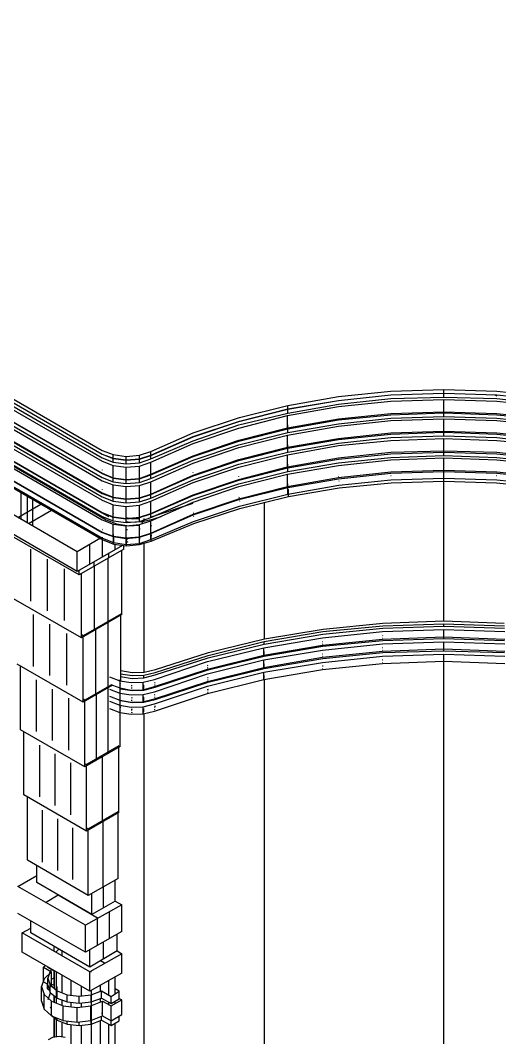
# Model space of a CAD drawing. Header units: inches. Extents: x 0.3 to 16.2, y 0.3 to 11.4.
# Drawn here: x 5.643 to 6.195, y 5.892 to 7.063 of the extents above; entities that cross this region are included whole.
import ezdxf

# ---------------------------------------------------------------- set-up
doc = ezdxf.new("R2010")
doc.units = ezdxf.units.IN
doc.header["$LTSCALE"] = 0.009843
doc.header["$MEASUREMENT"] = 0
doc.layers.add('GEOMETRY', color=7, linetype='Continuous')

msp = doc.modelspace()

# ---------------------------------------------------------------- linework, layer by layer
at = {"layer": 'GEOMETRY'}
for p, q in [((0.9638, 9.324), (5.7374, 6.5677)), ((0.9638, 9.324), (5.7374, 6.5677)), ((0.9567, 9.3154), (5.7374, 6.5551)), ((0.9567, 9.3154), (5.7374, 6.5551)), ((0.9634, 9.3197), (5.7374, 6.5634)), ((0.9634, 9.3197), (5.7374, 6.5634)), ((0.9634, 9.3154), (5.7374, 6.5591)), ((0.9638, 9.3197), (5.7374, 6.5634)), ((0.9567, 9.3012), (5.7374, 6.5413)), ((0.9567, 9.2929), (5.7374, 6.5327)), ((0.9567, 9.2929), (5.7374, 6.5327)), ((0.9634, 9.2972), (5.7374, 6.5409)), ((0.9634, 9.2972), (5.7374, 6.5409)), ((0.9634, 9.2972), (5.7374, 6.5409)), ((0.9634, 9.2929), (5.7374, 6.5366)), ((0.9567, 9.2787), (5.7374, 6.5189)), ((0.9567, 9.2701), (5.7374, 6.5102)), ((0.9567, 9.2701), (5.7374, 6.5102)), ((0.9634, 9.2748), (5.7374, 6.5181)), ((0.9634, 9.2748), (5.7374, 6.5181)), ((0.9634, 9.2748), (5.7374, 6.5181)), ((0.9634, 9.2705), (5.7374, 6.5142)), ((0.9567, 9.2563), (5.7374, 6.4961)), ((0.9567, 9.2476), (5.7374, 6.4878)), ((0.9567, 9.2476), (5.7374, 6.4878)), ((0.9634, 9.252), (5.7374, 6.4957)), ((0.9634, 9.252), (5.7374, 6.4957)), ((0.9634, 9.252), (5.7374, 6.4957)), ((0.9634, 9.248), (5.7374, 6.4917)), ((0.9567, 9.2339), (5.7374, 6.4736)), ((0.9634, 9.2295), (5.7374, 6.4732)), ((0.9685, 9.2201), (5.7378, 6.4665)), ((0.9803, 9.2118), (5.7382, 6.4646)), ((1.0394, 9.2028), (5.7421, 6.4878)), ((1.0394, 9.2028), (5.7421, 6.4878)), ((1.0661, 9.1929), (5.7449, 6.4917)), ((1.0661, 9.1929), (5.7449, 6.4917)), ((5.9512, 6.6193), (6.0094, 6.6295)), ((5.9512, 6.6193), (6.0094, 6.6295)), ((6.0094, 6.6295), (6.0697, 6.6358)), ((6.0094, 6.6295), (6.0697, 6.6358)), ((6.0094, 6.6252), (6.0697, 6.6315)), ((6.0094, 6.6252), (6.0697, 6.6315)), ((6.0094, 6.6252), (6.0697, 6.6315)), ((6.0697, 6.6358), (6.1307, 6.6378)), ((6.0697, 6.6358), (6.1307, 6.6378)), ((6.0697, 6.6315), (6.1307, 6.6335)), ((6.0697, 6.6315), (6.1307, 6.6335)), ((6.0697, 6.6315), (6.1307, 6.6335)), ((6.0697, 6.6272), (6.1307, 6.6291)), ((6.1307, 6.6378), (6.1917, 6.6358)), ((6.1307, 6.6378), (6.1917, 6.6358)), ((6.1307, 6.6335), (6.1307, 6.6378)), ((6.1307, 6.6335), (6.1917, 6.6315)), ((6.1307, 6.6335), (6.1917, 6.6315)), ((6.1307, 6.6335), (6.1917, 6.6315)), ((6.1307, 6.6291), (6.1307, 6.6335)), ((6.1307, 6.6291), (6.1917, 6.6272)), ((6.1894, 6.6315), (6.1917, 6.6303)), ((6.1917, 6.6358), (6.252, 6.6295)), ((6.1917, 6.6358), (6.252, 6.6295)), ((6.1917, 6.6315), (6.252, 6.6252)), ((6.1917, 6.6315), (6.252, 6.6252)), ((6.1917, 6.6315), (6.252, 6.6252)), ((5.8953, 6.6055), (5.9512, 6.6193)), ((5.8953, 6.6055), (5.9512, 6.6193)), ((5.9508, 6.6079), (6.0094, 6.6181)), ((5.9508, 6.6079), (6.0094, 6.6181)), ((5.9512, 6.6154), (6.0094, 6.6252)), ((5.9512, 6.615), (6.0094, 6.6252)), ((5.9512, 6.615), (6.0094, 6.6252)), ((5.9512, 6.6106), (6.0094, 6.6209)), ((5.9512, 6.6154), (5.9512, 6.6193)), ((6.0094, 6.6209), (6.0697, 6.6272)), ((6.0094, 6.6181), (6.0697, 6.6244)), ((6.0094, 6.6181), (6.0697, 6.6244)), ((6.0697, 6.6244), (6.1307, 6.6264)), ((6.0697, 6.6244), (6.1307, 6.6264)), ((6.1307, 6.6264), (6.1917, 6.6244)), ((6.1307, 6.6264), (6.1917, 6.6244)), ((6.1307, 6.6122), (6.1307, 6.6264)), ((6.1917, 6.6272), (6.252, 6.6209)), ((6.1917, 6.6244), (6.252, 6.6181)), ((6.1917, 6.6244), (6.252, 6.6181)), ((5.8949, 6.6008), (5.9512, 6.615)), ((5.8949, 6.6008), (5.9512, 6.615)), ((5.8949, 6.5969), (5.9512, 6.6106)), ((5.8949, 6.5933), (5.9508, 6.6079)), ((5.8949, 6.5933), (5.9508, 6.6079)), ((5.8953, 6.6012), (5.9512, 6.6154)), ((5.9508, 6.5937), (5.9508, 6.6079)), ((5.9512, 6.6106), (5.9512, 6.615)), ((6.0094, 6.6039), (6.0697, 6.6102)), ((6.0094, 6.6028), (6.0697, 6.6087)), ((6.0094, 6.6028), (6.0697, 6.6087)), ((6.0094, 6.6028), (6.0697, 6.6087)), ((6.0094, 6.6067), (6.0094, 6.6067)), ((6.0094, 6.6067), (6.0094, 6.6067)), ((6.0697, 6.6102), (6.1307, 6.6122)), ((6.0697, 6.6087), (6.1307, 6.611)), ((6.0697, 6.6087), (6.1307, 6.611)), ((6.0697, 6.6087), (6.1307, 6.611)), ((6.0697, 6.6047), (6.1307, 6.6067)), ((6.1307, 6.611), (6.1307, 6.615)), ((6.1307, 6.6122), (6.1917, 6.6102)), ((6.1307, 6.611), (6.1917, 6.6087)), ((6.1307, 6.611), (6.1917, 6.6087)), ((6.1307, 6.611), (6.1917, 6.6087)), ((6.1307, 6.6067), (6.1307, 6.611)), ((6.1307, 6.6067), (6.1917, 6.6047)), ((6.1917, 6.6102), (6.252, 6.6039)), ((6.1917, 6.6087), (6.252, 6.6028)), ((6.1917, 6.6087), (6.252, 6.6028)), ((6.1917, 6.6087), (6.252, 6.6028)), ((5.8421, 6.5878), (5.8953, 6.6055)), ((5.8421, 6.5878), (5.8953, 6.6055)), ((5.8421, 6.5835), (5.8953, 6.6012)), ((5.8421, 6.5831), (5.8949, 6.6008)), ((5.8421, 6.5831), (5.8949, 6.6008)), ((5.8421, 6.5787), (5.8949, 6.5969)), ((5.9508, 6.5937), (6.0094, 6.6039)), ((5.9508, 6.5965), (5.9512, 6.5969)), ((5.9508, 6.5965), (5.9512, 6.5969)), ((5.9508, 6.585), (6.0094, 6.5957)), ((5.9508, 6.585), (6.0094, 6.5957)), ((5.9512, 6.5925), (6.0094, 6.6028)), ((5.9512, 6.5925), (6.0094, 6.6028)), ((5.9512, 6.5925), (6.0094, 6.6028)), ((5.9512, 6.5882), (6.0094, 6.5984)), ((5.9512, 6.5925), (5.9512, 6.5969)), ((6.0094, 6.5984), (6.0697, 6.6047)), ((6.0094, 6.5957), (6.0697, 6.602)), ((6.0094, 6.5957), (6.0697, 6.602)), ((6.0697, 6.602), (6.1307, 6.6039)), ((6.0697, 6.602), (6.1307, 6.6039)), ((6.1307, 6.6039), (6.1917, 6.602)), ((6.1307, 6.6039), (6.1917, 6.602)), ((6.1307, 6.5898), (6.1307, 6.6039)), ((6.1917, 6.6047), (6.252, 6.5984)), ((6.1917, 6.602), (6.252, 6.5957)), ((6.1917, 6.602), (6.252, 6.5957)), ((5.7933, 6.5665), (5.8421, 6.5878)), ((5.7933, 6.5665), (5.8421, 6.5878)), ((5.7933, 6.5622), (5.8421, 6.5835)), ((5.7933, 6.5618), (5.8421, 6.5831)), ((5.7933, 6.5618), (5.8421, 6.5831)), ((5.8421, 6.5756), (5.8949, 6.5933)), ((5.8421, 6.5756), (5.8949, 6.5933)), ((5.8949, 6.5795), (5.9508, 6.5937)), ((5.8949, 6.5783), (5.9512, 6.5925)), ((5.8949, 6.5783), (5.9512, 6.5925)), ((5.8949, 6.5783), (5.9512, 6.5925)), ((5.8949, 6.574), (5.9512, 6.5882)), ((5.8949, 6.5709), (5.9508, 6.585)), ((5.8949, 6.5709), (5.9508, 6.585)), ((5.8949, 6.5827), (5.8949, 6.5827)), ((5.8949, 6.5827), (5.8949, 6.5827)), ((5.9508, 6.5713), (5.9508, 6.585)), ((5.9512, 6.5882), (5.9512, 6.5925)), ((6.0094, 6.5815), (6.0697, 6.5878)), ((6.0094, 6.5803), (6.0697, 6.5862)), ((6.0094, 6.5803), (6.0697, 6.5862)), ((6.0094, 6.5803), (6.0697, 6.5862)), ((6.0094, 6.5843), (6.0094, 6.5843)), ((6.0094, 6.5843), (6.0094, 6.5843)), ((6.0094, 6.576), (6.0697, 6.5823)), ((6.0697, 6.5878), (6.1307, 6.5898)), ((6.0697, 6.5862), (6.1307, 6.5886)), ((6.0697, 6.5862), (6.1307, 6.5886)), ((6.0697, 6.5862), (6.1307, 6.5886)), ((6.0697, 6.5823), (6.1307, 6.5843)), ((6.1307, 6.5886), (6.1307, 6.5925)), ((6.1307, 6.5898), (6.1917, 6.5878)), ((6.1307, 6.5886), (6.1917, 6.5862)), ((6.1307, 6.5886), (6.1917, 6.5862)), ((6.1307, 6.5886), (6.1917, 6.5862)), ((6.1307, 6.5843), (6.1307, 6.5886)), ((6.1307, 6.5843), (6.1917, 6.5823)), ((6.1917, 6.5878), (6.252, 6.5815)), ((6.1917, 6.5862), (6.252, 6.5803)), ((6.1917, 6.5862), (6.252, 6.5803)), ((6.1917, 6.5862), (6.252, 6.5803)), ((6.1917, 6.5823), (6.252, 6.576)), ((5.7933, 6.5579), (5.8421, 6.5787)), ((5.7933, 6.5539), (5.8421, 6.5756)), ((5.7933, 6.5539), (5.8421, 6.5756)), ((5.8421, 6.5614), (5.8949, 6.5795)), ((5.8421, 6.5606), (5.8949, 6.5783)), ((5.8421, 6.5606), (5.8949, 6.5783)), ((5.8421, 6.5606), (5.8949, 6.5783)), ((5.8421, 6.5563), (5.8949, 6.574)), ((5.8421, 6.5531), (5.8949, 6.5709)), ((5.8421, 6.5531), (5.8949, 6.5709)), ((5.8949, 6.5571), (5.9508, 6.5713)), ((5.9508, 6.5713), (6.0094, 6.5815)), ((5.9508, 6.574), (5.9512, 6.574)), ((5.9508, 6.574), (5.9512, 6.574)), ((5.9508, 6.5626), (6.0094, 6.5732)), ((5.9508, 6.5626), (6.0094, 6.5732)), ((5.9512, 6.5701), (6.0094, 6.5803)), ((5.9512, 6.5701), (6.0094, 6.5803)), ((5.9512, 6.5701), (6.0094, 6.5803)), ((5.9512, 6.5657), (6.0094, 6.576)), ((5.9512, 6.5701), (5.9512, 6.574)), ((6.0094, 6.5732), (6.0697, 6.5791)), ((6.0094, 6.5732), (6.0697, 6.5791)), ((6.0697, 6.5791), (6.1307, 6.5815)), ((6.0697, 6.5791), (6.1307, 6.5815)), ((6.1307, 6.5815), (6.1917, 6.5791)), ((6.1307, 6.5815), (6.1917, 6.5791)), ((6.1307, 6.5673), (6.1307, 6.5815)), ((6.1917, 6.5791), (6.252, 6.5732)), ((6.1917, 6.5791), (6.252, 6.5732)), ((5.7374, 6.5677), (5.75, 6.563)), ((5.7374, 6.5677), (5.75, 6.563)), ((5.7374, 6.5634), (5.75, 6.5587)), ((5.7374, 6.5634), (5.75, 6.5583)), ((5.7374, 6.5634), (5.75, 6.5583)), ((5.7374, 6.5591), (5.75, 6.5539)), ((5.75, 6.5587), (5.75, 6.563)), ((5.75, 6.563), (5.765, 6.5606)), ((5.75, 6.563), (5.765, 6.5606)), ((5.765, 6.5606), (5.7803, 6.5622)), ((5.765, 6.5606), (5.7803, 6.5622)), ((5.765, 6.5567), (5.765, 6.5606)), ((5.7803, 6.5622), (5.7933, 6.5665)), ((5.7803, 6.5622), (5.7933, 6.5665)), ((5.7803, 6.5579), (5.7803, 6.5622)), ((5.7803, 6.5579), (5.7933, 6.5622)), ((5.7803, 6.5575), (5.7933, 6.5618)), ((5.7803, 6.5575), (5.7933, 6.5618)), ((5.7933, 6.5622), (5.7933, 6.5665)), ((5.7933, 6.5579), (5.7933, 6.5618)), ((5.7933, 6.5402), (5.8421, 6.5614)), ((5.7933, 6.5394), (5.8421, 6.5606)), ((5.7933, 6.5394), (5.8421, 6.5606)), ((5.7933, 6.5394), (5.8421, 6.5606)), ((5.8421, 6.565), (5.8421, 6.565)), ((5.8421, 6.565), (5.8421, 6.565)), ((5.8949, 6.5559), (5.9512, 6.5701)), ((5.8949, 6.5559), (5.9512, 6.5701)), ((5.8949, 6.5559), (5.9512, 6.5701)), ((5.8949, 6.5516), (5.9512, 6.5657)), ((5.8949, 6.5484), (5.9508, 6.5626)), ((5.8949, 6.5484), (5.9508, 6.5626)), ((5.8949, 6.5602), (5.8949, 6.5602)), ((5.8949, 6.5602), (5.8949, 6.5602)), ((5.9508, 6.5488), (5.9508, 6.5626)), ((5.9508, 6.5488), (6.0094, 6.5591)), ((5.9512, 6.5657), (5.9512, 6.5701)), ((6.0094, 6.5591), (6.0697, 6.5654)), ((6.0094, 6.5575), (6.0697, 6.5638)), ((6.0094, 6.5575), (6.0697, 6.5638)), ((6.0094, 6.5575), (6.0697, 6.5638)), ((6.0094, 6.5618), (6.0094, 6.5618)), ((6.0094, 6.5618), (6.0094, 6.5618)), ((6.0094, 6.5535), (6.0697, 6.5594)), ((6.0697, 6.5654), (6.1307, 6.5673)), ((6.0697, 6.5638), (6.1307, 6.5657)), ((6.0697, 6.5638), (6.1307, 6.5657)), ((6.0697, 6.5638), (6.1307, 6.5657)), ((6.0697, 6.5594), (6.1307, 6.5618)), ((6.0697, 6.5567), (6.1307, 6.5591)), ((6.0697, 6.5567), (6.1307, 6.5591)), ((6.1307, 6.5657), (6.1307, 6.5701)), ((6.1307, 6.5673), (6.1917, 6.5654)), ((6.1307, 6.5657), (6.1917, 6.5638)), ((6.1307, 6.5657), (6.1917, 6.5638)), ((6.1307, 6.5657), (6.1917, 6.5638)), ((6.1307, 6.5618), (6.1307, 6.5657)), ((6.1307, 6.5618), (6.1917, 6.5594)), ((6.1307, 6.5591), (6.1917, 6.5567)), ((6.1307, 6.5591), (6.1917, 6.5567)), ((6.1307, 6.5449), (6.1307, 6.5591)), ((6.1917, 6.5654), (6.252, 6.5591)), ((6.1917, 6.5638), (6.252, 6.5575)), ((6.1917, 6.5638), (6.252, 6.5575)), ((6.1917, 6.5638), (6.252, 6.5575)), ((6.1917, 6.5594), (6.252, 6.5535)), ((5.7374, 6.5551), (5.75, 6.5504)), ((5.7374, 6.5551), (5.75, 6.5504)), ((5.75, 6.5587), (5.765, 6.5567)), ((5.75, 6.5539), (5.75, 6.5583)), ((5.75, 6.5583), (5.765, 6.5563)), ((5.75, 6.5583), (5.765, 6.5563)), ((5.75, 6.5539), (5.765, 6.552)), ((5.75, 6.5362), (5.75, 6.5504)), ((5.75, 6.5504), (5.765, 6.5484)), ((5.75, 6.5504), (5.765, 6.5484)), ((5.765, 6.5567), (5.7803, 6.5579)), ((5.765, 6.5563), (5.7803, 6.5575)), ((5.765, 6.5563), (5.7803, 6.5575)), ((5.765, 6.552), (5.765, 6.5563)), ((5.765, 6.552), (5.7803, 6.5535)), ((5.765, 6.5484), (5.7803, 6.5496)), ((5.765, 6.5484), (5.7803, 6.5496)), ((5.765, 6.5343), (5.765, 6.5484)), ((5.7803, 6.5535), (5.7933, 6.5579)), ((5.7803, 6.5535), (5.7803, 6.5575)), ((5.7803, 6.5496), (5.7933, 6.5539)), ((5.7803, 6.5496), (5.7933, 6.5539)), ((5.7803, 6.5354), (5.7803, 6.5496)), ((5.7933, 6.5354), (5.8421, 6.5563)), ((5.7933, 6.5402), (5.7933, 6.5539)), ((5.7933, 6.5315), (5.8421, 6.5531)), ((5.7933, 6.5315), (5.8421, 6.5531)), ((5.8421, 6.539), (5.8949, 6.5571)), ((5.8421, 6.5382), (5.8949, 6.5559)), ((5.8421, 6.5382), (5.8949, 6.5559)), ((5.8421, 6.5382), (5.8949, 6.5559)), ((5.8421, 6.5339), (5.8949, 6.5516)), ((5.8421, 6.5307), (5.8949, 6.5484)), ((5.8421, 6.5307), (5.8949, 6.5484)), ((5.8949, 6.5343), (5.9508, 6.5488)), ((5.8949, 6.5335), (5.9512, 6.5476)), ((5.8949, 6.5335), (5.9512, 6.5476)), ((5.8949, 6.5335), (5.9512, 6.5476)), ((5.9508, 6.5516), (5.9512, 6.5516)), ((5.9508, 6.5516), (5.9512, 6.5516)), ((5.9508, 6.5402), (6.0094, 6.5504)), ((5.9508, 6.5402), (6.0094, 6.5504)), ((5.9512, 6.5476), (6.0094, 6.5575)), ((5.9512, 6.5476), (6.0094, 6.5575)), ((5.9512, 6.5476), (6.0094, 6.5575)), ((5.9512, 6.5433), (6.0094, 6.5535)), ((5.9512, 6.5476), (5.9512, 6.5516)), ((5.9512, 6.5433), (5.9512, 6.5476)), ((6.0094, 6.5504), (6.0697, 6.5567)), ((6.0094, 6.5504), (6.0697, 6.5567)), ((6.1307, 6.5465), (6.1307, 6.5484)), ((6.1307, 6.5433), (6.1307, 6.5476)), ((6.1307, 6.5465), (6.1307, 6.5476)), ((6.1917, 6.5567), (6.252, 6.5504)), ((6.1917, 6.5567), (6.252, 6.5504)), ((5.7374, 6.5453), (5.7374, 6.5449)), ((5.7374, 6.5453), (5.7374, 6.5449)), ((5.7374, 6.5413), (5.75, 6.5362)), ((5.7374, 6.5409), (5.75, 6.5358)), ((5.7374, 6.5409), (5.75, 6.5358)), ((5.7374, 6.5409), (5.75, 6.5358)), ((5.7374, 6.5366), (5.75, 6.5315)), ((5.75, 6.5402), (5.75, 6.5402)), ((5.75, 6.5358), (5.75, 6.5402)), ((5.75, 6.5402), (5.75, 6.5402)), ((5.75, 6.5362), (5.765, 6.5343)), ((5.75, 6.5358), (5.765, 6.5339)), ((5.75, 6.5315), (5.75, 6.5358)), ((5.75, 6.5358), (5.765, 6.5339)), ((5.75, 6.5358), (5.765, 6.5339)), ((5.765, 6.5339), (5.765, 6.5382)), ((5.765, 6.5343), (5.7803, 6.5354)), ((5.7803, 6.5354), (5.7933, 6.5402)), ((5.7803, 6.535), (5.7803, 6.5394)), ((5.7803, 6.535), (5.7933, 6.5394)), ((5.7803, 6.535), (5.7933, 6.5394)), ((5.7803, 6.535), (5.7933, 6.5394)), ((5.7803, 6.5307), (5.7933, 6.5354)), ((5.7933, 6.5394), (5.7933, 6.5437)), ((5.7933, 6.5354), (5.7933, 6.5394)), ((5.7933, 6.5173), (5.8421, 6.539)), ((5.7933, 6.5169), (5.8421, 6.5382)), ((5.7933, 6.5169), (5.8421, 6.5382)), ((5.7933, 6.5169), (5.8421, 6.5382)), ((5.8421, 6.5421), (5.8421, 6.5425)), ((5.8421, 6.5421), (5.8421, 6.5425)), ((5.8949, 6.5291), (5.9512, 6.5433)), ((5.8949, 6.526), (5.9508, 6.5402)), ((5.8949, 6.526), (5.9508, 6.5402)), ((5.8949, 6.5374), (5.8949, 6.5378)), ((5.8949, 6.5374), (5.8949, 6.5378)), ((5.9508, 6.526), (5.9508, 6.5402)), ((5.9508, 6.526), (6.0094, 6.5366)), ((6.0094, 6.5366), (6.0697, 6.5429)), ((6.0094, 6.535), (6.0697, 6.5413)), ((6.0094, 6.5394), (6.0094, 6.5394)), ((6.0094, 6.5394), (6.0094, 6.5394)), ((6.0094, 6.5374), (6.0098, 6.5374)), ((6.0094, 6.5374), (6.0098, 6.5374)), ((6.0697, 6.5429), (6.1307, 6.5449)), ((6.0697, 6.5413), (6.1307, 6.5433)), ((6.0697, 6.5386), (6.0701, 6.5386)), ((6.0697, 6.5386), (6.0701, 6.5386)), ((6.0697, 6.5339), (6.1307, 6.5358)), ((6.1307, 6.5358), (6.1307, 6.5457)), ((6.1307, 6.5449), (6.1917, 6.5429)), ((6.1307, 6.5433), (6.1917, 6.5413)), ((6.1307, 6.5323), (6.1307, 6.5406)), ((6.1307, 6.5358), (6.1917, 6.5339)), ((6.1913, 6.5386), (6.1917, 6.5386)), ((6.1913, 6.5386), (6.1917, 6.5386)), ((6.1917, 6.5429), (6.252, 6.5366)), ((6.1917, 6.5413), (6.252, 6.535)), ((5.7374, 6.5327), (5.75, 6.528)), ((5.7374, 6.5327), (5.75, 6.528)), ((5.75, 6.5315), (5.765, 6.5295)), ((5.75, 6.5138), (5.75, 6.528)), ((5.75, 6.528), (5.765, 6.526)), ((5.75, 6.528), (5.765, 6.526)), ((5.765, 6.5339), (5.7803, 6.535)), ((5.765, 6.5339), (5.7803, 6.535)), ((5.765, 6.5339), (5.7803, 6.535)), ((5.765, 6.5295), (5.765, 6.5339)), ((5.765, 6.5295), (5.7803, 6.5307)), ((5.765, 6.526), (5.7803, 6.5272)), ((5.765, 6.526), (5.7803, 6.5272)), ((5.765, 6.5118), (5.765, 6.526)), ((5.7803, 6.5307), (5.7803, 6.535)), ((5.7803, 6.5272), (5.7933, 6.5315)), ((5.7803, 6.5272), (5.7933, 6.5315)), ((5.7803, 6.513), (5.7803, 6.5272)), ((5.7933, 6.5126), (5.8421, 6.5339)), ((5.7933, 6.5173), (5.7933, 6.5315)), ((5.7933, 6.5091), (5.8421, 6.5307)), ((5.7933, 6.5091), (5.8421, 6.5307)), ((5.8421, 6.5165), (5.8949, 6.5343)), ((5.8421, 6.5157), (5.8949, 6.5335)), ((5.8421, 6.5157), (5.8949, 6.5335)), ((5.8421, 6.5157), (5.8949, 6.5335)), ((5.8421, 6.5114), (5.8949, 6.5291)), ((5.8421, 6.5079), (5.8949, 6.526)), ((5.8421, 6.5079), (5.8949, 6.526)), ((5.8949, 6.5118), (5.9508, 6.526)), ((5.8949, 6.511), (5.9512, 6.5248)), ((5.9508, 6.5291), (5.9512, 6.5291)), ((5.9508, 6.5291), (5.9512, 6.5291)), ((5.9512, 6.5248), (6.0094, 6.535)), ((5.9512, 6.5248), (5.9512, 6.5291)), ((5.9512, 6.5173), (6.0098, 6.5276)), ((5.9512, 6.5272), (5.9512, 6.5272)), ((5.9512, 6.5272), (5.9512, 6.5272)), ((5.9512, 6.5173), (5.9512, 6.5272)), ((5.952, 6.5146), (6.0102, 6.5244)), ((6.0098, 6.5276), (6.0697, 6.5339)), ((6.0098, 6.5327), (6.0102, 6.5327)), ((6.0098, 6.5327), (6.0102, 6.5327)), ((6.0102, 6.5244), (6.0701, 6.5303)), ((6.0701, 6.5303), (6.1307, 6.5323)), ((6.1307, 6.3713), (6.1307, 6.5343)), ((6.1307, 6.5323), (6.1913, 6.5303)), ((6.1913, 6.5303), (6.2512, 6.5244)), ((6.1917, 6.5339), (6.2516, 6.5276)), ((5.6441, 6.4882), (5.6441, 6.5205)), ((5.6512, 6.4839), (5.6512, 6.515)), ((5.7374, 6.5228), (5.7374, 6.5224)), ((5.7374, 6.5228), (5.7374, 6.5224)), ((5.7374, 6.5189), (5.75, 6.5138)), ((5.7374, 6.5181), (5.75, 6.5134)), ((5.7374, 6.5181), (5.75, 6.5134)), ((5.7374, 6.5181), (5.75, 6.5134)), ((5.7374, 6.5142), (5.75, 6.5091)), ((5.75, 6.5177), (5.75, 6.5177)), ((5.75, 6.5134), (5.75, 6.5177)), ((5.75, 6.5177), (5.75, 6.5177)), ((5.75, 6.5138), (5.765, 6.5118)), ((5.75, 6.5134), (5.765, 6.5114)), ((5.75, 6.5091), (5.75, 6.5134)), ((5.75, 6.5134), (5.765, 6.5114)), ((5.75, 6.5134), (5.765, 6.5114)), ((5.765, 6.5114), (5.765, 6.5154)), ((5.765, 6.5118), (5.7803, 6.513)), ((5.765, 6.5114), (5.7803, 6.5126)), ((5.765, 6.5114), (5.7803, 6.5126)), ((5.765, 6.5114), (5.7803, 6.5126)), ((5.7803, 6.513), (5.7933, 6.5173)), ((5.7803, 6.5126), (5.7803, 6.5169)), ((5.7803, 6.5126), (5.7933, 6.5169)), ((5.7803, 6.5126), (5.7933, 6.5169)), ((5.7803, 6.5126), (5.7933, 6.5169)), ((5.7803, 6.5083), (5.7803, 6.5126)), ((5.7803, 6.5083), (5.7933, 6.5126)), ((5.7933, 6.5169), (5.7933, 6.5213)), ((5.7933, 6.5126), (5.7933, 6.5169)), ((5.7933, 6.4949), (5.8421, 6.5165)), ((5.7933, 6.4945), (5.8421, 6.5157)), ((5.7933, 6.4945), (5.8421, 6.5157)), ((5.7933, 6.4945), (5.8421, 6.5157)), ((5.8421, 6.5197), (5.8421, 6.5197)), ((5.8421, 6.5197), (5.8421, 6.5197)), ((5.8949, 6.515), (5.8949, 6.515)), ((5.8949, 6.515), (5.8949, 6.515)), ((5.8949, 6.5134), (5.8953, 6.5134)), ((5.8949, 6.5134), (5.8953, 6.5134)), ((5.8953, 6.5035), (5.9512, 6.5173)), ((5.8957, 6.5008), (5.952, 6.5146)), ((5.9512, 6.5228), (5.952, 6.5228)), ((5.9512, 6.5228), (5.952, 6.5228)), ((5.952, 6.5146), (5.952, 6.5228)), ((5.7087, 6.4508), (5.6161, 6.5043)), ((5.7087, 6.4508), (5.6161, 6.5043)), ((5.6402, 6.4902), (5.6669, 6.5059)), ((5.6575, 6.4803), (5.6575, 6.5114)), ((5.6575, 6.4803), (5.6575, 6.5114)), ((5.7374, 6.5102), (5.75, 6.5051)), ((5.7374, 6.5102), (5.75, 6.5051)), ((5.75, 6.5091), (5.765, 6.5071)), ((5.75, 6.4913), (5.75, 6.5051)), ((5.75, 6.5051), (5.765, 6.5031)), ((5.75, 6.5051), (5.765, 6.5031)), ((5.765, 6.5071), (5.765, 6.5114)), ((5.765, 6.5071), (5.7803, 6.5083)), ((5.765, 6.5031), (5.7803, 6.5047)), ((5.765, 6.5031), (5.7803, 6.5047)), ((5.765, 6.4894), (5.765, 6.5031)), ((5.7803, 6.5047), (5.7933, 6.5091)), ((5.7803, 6.5047), (5.7933, 6.5091)), ((5.7803, 6.4906), (5.7803, 6.5047)), ((5.7933, 6.4902), (5.8421, 6.5114)), ((5.7933, 6.4949), (5.7933, 6.5091)), ((5.7933, 6.4866), (5.8421, 6.5079)), ((5.7933, 6.4866), (5.8421, 6.5079)), ((5.7988, 6.4925), (5.8421, 6.5067)), ((5.7988, 6.4925), (5.8421, 6.5067)), ((5.8421, 6.4941), (5.8949, 6.5118)), ((5.8421, 6.4933), (5.8949, 6.511)), ((5.8425, 6.4858), (5.8953, 6.5035)), ((5.8429, 6.4835), (5.8957, 6.5008)), ((5.8953, 6.5091), (5.8957, 6.5094)), ((5.8953, 6.5091), (5.8957, 6.5094)), ((5.9244, 6.3508), (5.9244, 6.5079)), ((5.6524, 6.4835), (5.6791, 6.4988)), ((5.7374, 6.5), (5.7374, 6.5)), ((5.7374, 6.5), (5.7374, 6.5)), ((5.7374, 6.4961), (5.75, 6.4913)), ((5.7374, 6.4957), (5.75, 6.4909)), ((5.7374, 6.4957), (5.75, 6.4909)), ((5.7374, 6.4957), (5.75, 6.4909)), ((5.7374, 6.4917), (5.75, 6.4866)), ((5.75, 6.4953), (5.75, 6.4949)), ((5.75, 6.4953), (5.75, 6.4949)), ((5.75, 6.4909), (5.75, 6.4949)), ((5.75, 6.4913), (5.765, 6.4894)), ((5.75, 6.4909), (5.765, 6.489)), ((5.75, 6.4866), (5.75, 6.4909)), ((5.75, 6.4909), (5.765, 6.489)), ((5.75, 6.4909), (5.765, 6.489)), ((5.765, 6.489), (5.765, 6.4929)), ((5.765, 6.4894), (5.7803, 6.4906)), ((5.765, 6.489), (5.7803, 6.4902)), ((5.765, 6.489), (5.7803, 6.4902)), ((5.765, 6.489), (5.7803, 6.4902)), ((5.765, 6.4902), (5.772, 6.489)), ((5.765, 6.4902), (5.772, 6.489)), ((5.765, 6.4846), (5.765, 6.489)), ((5.772, 6.489), (5.7803, 6.4894)), ((5.772, 6.489), (5.7803, 6.4894)), ((5.7803, 6.4906), (5.7933, 6.4949)), ((5.7803, 6.4902), (5.7803, 6.4945)), ((5.7803, 6.4902), (5.7933, 6.4945)), ((5.7803, 6.4902), (5.7933, 6.4945)), ((5.7803, 6.4902), (5.7933, 6.4945)), ((5.7803, 6.4858), (5.7803, 6.4902)), ((5.7803, 6.4858), (5.7933, 6.4902)), ((5.7839, 6.4858), (5.7969, 6.489)), ((5.7839, 6.4858), (5.7969, 6.489)), ((5.7858, 6.4862), (5.7858, 6.4894)), ((5.7933, 6.4945), (5.7933, 6.4988)), ((5.7933, 6.4902), (5.7933, 6.4945)), ((5.7933, 6.4724), (5.8421, 6.4941)), ((5.7933, 6.472), (5.8421, 6.4933)), ((5.7933, 6.4913), (5.7988, 6.4925)), ((5.7933, 6.4913), (5.7988, 6.4925)), ((5.7969, 6.489), (5.8051, 6.4917)), ((5.7969, 6.489), (5.8051, 6.4917)), ((5.8421, 6.4972), (5.8421, 6.4972)), ((5.8421, 6.4972), (5.8421, 6.4972)), ((5.8421, 6.4957), (5.8425, 6.4957)), ((5.8421, 6.4957), (5.8425, 6.4957)), ((5.8425, 6.4917), (5.8429, 6.4921)), ((5.8425, 6.4917), (5.8429, 6.4921)), ((5.7087, 6.4283), (5.6161, 6.4819)), ((5.7374, 6.4878), (5.75, 6.4827)), ((5.7374, 6.4878), (5.75, 6.4827)), ((5.7374, 6.4776), (5.7374, 6.4776)), ((5.7374, 6.4776), (5.7374, 6.4776)), ((5.7421, 6.4878), (5.7539, 6.4831)), ((5.7421, 6.4878), (5.7539, 6.4831)), ((5.75, 6.4866), (5.765, 6.4846)), ((5.75, 6.4689), (5.75, 6.4827)), ((5.75, 6.4827), (5.765, 6.4807)), ((5.75, 6.4827), (5.765, 6.4807)), ((5.7539, 6.4823), (5.7539, 6.4831)), ((5.7539, 6.4831), (5.7681, 6.4807)), ((5.7539, 6.4831), (5.7681, 6.4807)), ((5.765, 6.4846), (5.7803, 6.4858)), ((5.765, 6.4858), (5.7701, 6.485)), ((5.765, 6.4858), (5.7701, 6.485)), ((5.765, 6.4858), (5.7669, 6.4846)), ((5.765, 6.4807), (5.7803, 6.4823)), ((5.765, 6.4807), (5.7803, 6.4823)), ((5.765, 6.4669), (5.765, 6.4807)), ((5.7681, 6.4807), (5.7803, 6.4815)), ((5.7681, 6.4807), (5.7803, 6.4815)), ((5.7701, 6.485), (5.7839, 6.4858)), ((5.7701, 6.485), (5.7839, 6.4858)), ((5.7803, 6.4823), (5.7933, 6.4866)), ((5.7803, 6.4823), (5.7933, 6.4866)), ((5.7803, 6.4681), (5.7803, 6.4823)), ((5.7803, 6.4772), (5.7811, 6.4772)), ((5.7803, 6.4772), (5.7811, 6.4772)), ((5.7839, 6.4835), (5.7839, 6.4858)), ((5.7933, 6.4724), (5.7933, 6.4866)), ((5.7933, 6.465), (5.8425, 6.4858)), ((5.7933, 6.4807), (5.7945, 6.4811)), ((5.7933, 6.4807), (5.7945, 6.4811)), ((5.7937, 6.463), (5.8429, 6.4835)), ((5.711, 6.4244), (5.628, 6.472)), ((5.7354, 6.4665), (5.7087, 6.4508)), ((5.7354, 6.4665), (5.7087, 6.4508)), ((5.7374, 6.4764), (5.7378, 6.4764)), ((5.7374, 6.4764), (5.7378, 6.4764)), ((5.7374, 6.4736), (5.75, 6.4689)), ((5.7374, 6.4732), (5.75, 6.4685)), ((5.7378, 6.4736), (5.7382, 6.4732)), ((5.7378, 6.4736), (5.7382, 6.4732)), ((5.7378, 6.4453), (5.7378, 6.4677)), ((5.7378, 6.4665), (5.7504, 6.4614)), ((5.75, 6.4724), (5.75, 6.4724)), ((5.75, 6.4685), (5.75, 6.4724)), ((5.75, 6.4724), (5.75, 6.4724)), ((5.75, 6.4713), (5.7504, 6.4713)), ((5.75, 6.4713), (5.7504, 6.4713)), ((5.75, 6.4689), (5.765, 6.4669)), ((5.75, 6.4685), (5.765, 6.4661)), ((5.7504, 6.4614), (5.7504, 6.4713)), ((5.7504, 6.4685), (5.7508, 6.4681)), ((5.7504, 6.4685), (5.7508, 6.4681)), ((5.7508, 6.4598), (5.7508, 6.4681)), ((5.765, 6.4764), (5.7665, 6.4764)), ((5.765, 6.4764), (5.7665, 6.4764)), ((5.765, 6.4661), (5.765, 6.4705)), ((5.765, 6.4594), (5.765, 6.4693)), ((5.765, 6.4669), (5.7803, 6.4681)), ((5.765, 6.4661), (5.7803, 6.4677)), ((5.765, 6.4661), (5.7654, 6.4661)), ((5.765, 6.4661), (5.7654, 6.4661)), ((5.765, 6.4654), (5.7665, 6.465)), ((5.7654, 6.4579), (5.7654, 6.4661)), ((5.7803, 6.4681), (5.7933, 6.4724)), ((5.7803, 6.4677), (5.7933, 6.472)), ((5.7803, 6.4677), (5.7803, 6.4717)), ((5.7803, 6.4606), (5.7803, 6.4705)), ((5.7803, 6.4673), (5.7803, 6.4673)), ((5.7803, 6.4591), (5.7803, 6.4673)), ((5.7803, 6.4673), (5.7803, 6.4673)), ((5.7803, 6.4661), (5.7811, 6.4661)), ((5.7933, 6.472), (5.7933, 6.4764)), ((5.7933, 6.465), (5.7933, 6.4748)), ((5.7937, 6.463), (5.7937, 6.4717)), ((5.7937, 6.4697), (5.7945, 6.4697)), ((5.6551, 6.3941), (5.6551, 6.4539)), ((5.7606, 6.4583), (5.7087, 6.4283)), ((5.7622, 6.4539), (5.711, 6.4244)), ((5.7232, 6.437), (5.7232, 6.4594)), ((5.7382, 6.4646), (5.7508, 6.4598)), ((5.7504, 6.4614), (5.765, 6.4594)), ((5.7508, 6.4598), (5.7654, 6.4579)), ((5.7524, 6.4539), (5.7524, 6.4594)), ((5.7622, 6.4539), (5.7622, 6.4583)), ((5.765, 6.4594), (5.7803, 6.4606)), ((5.7669, 6.4622), (5.7654, 6.4614)), ((5.7654, 6.4579), (5.7803, 6.4591)), ((5.7803, 6.4606), (5.7933, 6.465)), ((5.7803, 6.4591), (5.7937, 6.463)), ((5.7858, 6.3122), (5.7858, 6.4606)), ((5.6744, 6.3831), (5.6744, 6.4425)), ((5.7087, 6.4283), (5.7087, 6.4508)), ((5.7441, 6.3697), (5.7441, 6.4433)), ((5.7449, 6.4441), (5.7449, 6.4496)), ((5.7598, 6.3787), (5.7598, 6.4524)), ((5.6941, 6.3717), (5.6941, 6.4311)), ((5.711, 6.4244), (5.711, 6.4299)), ((5.728, 6.4343), (5.728, 6.4398)), ((5.7287, 6.361), (5.7287, 6.4346)), ((5.7134, 6.352), (5.7134, 6.4256)), ((5.7134, 6.352), (5.6354, 6.3969)), ((5.6583, 6.3189), (5.6583, 6.3787)), ((5.7598, 6.3787), (5.7134, 6.352)), ((5.7587, 6.3791), (5.7154, 6.3543)), ((5.7587, 6.3791), (5.7154, 6.3543)), ((5.7587, 6.3028), (5.7587, 6.3791)), ((5.6772, 6.3083), (5.6772, 6.3677)), ((5.7299, 6.2862), (5.7299, 6.3626)), ((5.7441, 6.2945), (5.7441, 6.3709)), ((5.9244, 6.3508), (5.9917, 6.3618)), ((5.9913, 6.3591), (6.0606, 6.3657)), ((5.9913, 6.3591), (6.0606, 6.3657)), ((5.9913, 6.3559), (6.0606, 6.363)), ((5.9917, 6.3618), (6.0606, 6.3689)), ((6.0602, 6.3591), (6.1307, 6.3614)), ((6.0602, 6.3591), (6.1307, 6.3614)), ((6.0606, 6.3689), (6.1307, 6.3713)), ((6.0606, 6.3657), (6.1307, 6.3681)), ((6.0606, 6.3657), (6.1307, 6.3681)), ((6.0606, 6.363), (6.1307, 6.3654)), ((6.1307, 6.3713), (6.2004, 6.3689)), ((6.1307, 6.3681), (6.2008, 6.3657)), ((6.1307, 6.3681), (6.2008, 6.3657)), ((6.1307, 6.3654), (6.1307, 6.3681)), ((6.1307, 6.3654), (6.2008, 6.363)), ((6.1307, 6.3614), (6.2012, 6.3591)), ((6.1307, 6.3614), (6.2012, 6.3591)), ((6.1307, 6.3528), (6.1307, 6.3614)), ((5.6965, 6.2972), (5.6965, 6.3567)), ((5.7154, 6.3543), (5.7134, 6.3555)), ((5.7154, 6.3543), (5.7134, 6.3555)), ((5.7154, 6.2776), (5.7154, 6.3543)), ((5.8598, 6.335), (5.9244, 6.3508)), ((5.9236, 6.3402), (5.9909, 6.352)), ((5.9236, 6.3402), (5.9909, 6.352)), ((5.924, 6.3476), (5.9913, 6.3591)), ((5.924, 6.3476), (5.9913, 6.3591)), ((5.924, 6.3445), (5.9913, 6.3559)), ((5.9909, 6.352), (6.0602, 6.3591)), ((5.9909, 6.352), (6.0602, 6.3591)), ((5.9909, 6.3433), (6.0602, 6.3504)), ((5.9913, 6.3421), (6.0606, 6.3488)), ((6.0602, 6.3543), (6.0606, 6.3547)), ((6.0602, 6.3543), (6.0606, 6.3547)), ((6.0602, 6.3504), (6.1307, 6.3528)), ((6.0602, 6.3516), (6.0606, 6.3516)), ((6.0602, 6.3516), (6.0606, 6.3516)), ((6.0602, 6.3516), (6.0606, 6.3516)), ((6.0606, 6.3488), (6.1307, 6.3512)), ((6.1307, 6.3539), (6.1307, 6.3567)), ((6.1307, 6.3512), (6.1307, 6.3539)), ((6.1307, 6.3528), (6.2012, 6.3504)), ((6.1307, 6.3512), (6.2008, 6.3488)), ((5.8587, 6.3244), (5.9236, 6.3402)), ((5.8587, 6.3244), (5.9236, 6.3402)), ((5.8594, 6.3315), (5.924, 6.3476)), ((5.8594, 6.3315), (5.924, 6.3476)), ((5.8594, 6.3287), (5.924, 6.3445)), ((5.9236, 6.3319), (5.9909, 6.3433)), ((5.9236, 6.3319), (5.9236, 6.3402)), ((5.9236, 6.3264), (5.9909, 6.3378)), ((5.9236, 6.3264), (5.9909, 6.3378)), ((5.9236, 6.3362), (5.924, 6.3362)), ((5.9236, 6.3362), (5.924, 6.3362)), ((5.924, 6.3445), (5.924, 6.3476)), ((5.924, 6.3307), (5.9913, 6.3421)), ((5.924, 6.3335), (5.924, 6.3362)), ((5.9909, 6.3476), (5.9913, 6.3476)), ((5.9909, 6.3476), (5.9913, 6.3476)), ((5.9909, 6.3449), (5.9913, 6.3449)), ((5.9909, 6.3449), (5.9913, 6.3449)), ((5.9909, 6.3449), (5.9913, 6.3449)), ((5.9909, 6.3378), (6.0602, 6.3449)), ((5.9909, 6.3378), (6.0602, 6.3449)), ((5.9909, 6.3295), (6.0602, 6.3366)), ((6.0602, 6.3449), (6.1307, 6.3472)), ((6.0602, 6.3449), (6.1307, 6.3472)), ((6.0602, 6.3406), (6.0606, 6.3406)), ((6.0602, 6.3406), (6.0606, 6.3406)), ((6.0602, 6.3366), (6.1307, 6.339)), ((6.0602, 6.3378), (6.0606, 6.3378)), ((6.0602, 6.3378), (6.0606, 6.3378)), ((6.0602, 6.3378), (6.0606, 6.3378)), ((6.0606, 6.335), (6.1307, 6.337)), ((6.1307, 6.3472), (6.2012, 6.3449)), ((6.1307, 6.3472), (6.2012, 6.3449)), ((6.1307, 6.339), (6.1307, 6.3472)), ((6.1307, 6.3402), (6.1307, 6.3429)), ((6.1307, 6.337), (6.1307, 6.3402)), ((6.1307, 6.339), (6.2012, 6.3366)), ((6.1307, 6.337), (6.2008, 6.335)), ((5.7984, 6.3118), (5.8594, 6.3315)), ((5.7984, 6.3118), (5.8594, 6.3315)), ((5.7984, 6.3091), (5.8594, 6.3287)), ((5.7988, 6.3154), (5.8598, 6.335)), ((5.8587, 6.3157), (5.9236, 6.3319)), ((5.8587, 6.3102), (5.9236, 6.3264)), ((5.8587, 6.3102), (5.9236, 6.3264)), ((5.8594, 6.315), (5.924, 6.3307)), ((5.9236, 6.3331), (5.924, 6.3335)), ((5.9236, 6.3331), (5.924, 6.3335)), ((5.9236, 6.3331), (5.924, 6.3335)), ((5.9236, 6.3177), (5.9909, 6.3295)), ((5.9236, 6.3177), (5.9236, 6.3264)), ((5.924, 6.3307), (5.924, 6.3335)), ((5.924, 6.3165), (5.9913, 6.328)), ((5.9909, 6.3335), (5.9913, 6.3335)), ((5.9909, 6.3335), (5.9913, 6.3335)), ((5.9909, 6.3307), (5.9913, 6.3307)), ((5.9909, 6.3307), (5.9913, 6.3307)), ((5.9909, 6.3307), (5.9913, 6.3307)), ((5.9909, 6.3236), (6.0602, 6.3307)), ((5.9909, 6.3236), (6.0602, 6.3307)), ((5.9913, 6.328), (6.0606, 6.335)), ((6.0602, 6.3307), (6.1307, 6.3331)), ((6.0602, 6.3307), (6.1307, 6.3331)), ((6.0602, 6.3268), (6.0606, 6.3268)), ((6.0602, 6.3268), (6.0606, 6.3268)), ((6.0602, 6.3264), (6.0606, 6.3264)), ((6.0602, 6.3264), (6.0606, 6.3264)), ((6.0602, 6.3224), (6.1307, 6.3248)), ((6.1307, 6.3331), (6.2012, 6.3307)), ((6.1307, 6.3331), (6.2012, 6.3307)), ((6.1307, 6.3248), (6.1307, 6.3331)), ((6.1307, 6.326), (6.1307, 6.3287)), ((6.1307, 4.8102), (6.1307, 6.3287)), ((6.1307, 6.3248), (6.2012, 6.3224)), ((5.7154, 6.2776), (5.6394, 6.3217)), ((5.6433, 6.2461), (5.6433, 6.3193)), ((5.7587, 6.3142), (5.772, 6.3118)), ((5.7858, 6.3122), (5.7988, 6.3154)), ((5.7976, 6.3039), (5.8587, 6.3244)), ((5.7976, 6.3039), (5.8587, 6.3244)), ((5.7976, 6.2957), (5.8587, 6.3157)), ((5.7984, 6.2949), (5.8594, 6.315)), ((5.8587, 6.3201), (5.8594, 6.3205)), ((5.8587, 6.3201), (5.8594, 6.3205)), ((5.8587, 6.3173), (5.8594, 6.3177)), ((5.8587, 6.3173), (5.8594, 6.3177)), ((5.8587, 6.3173), (5.8594, 6.3177)), ((5.8587, 6.3016), (5.9236, 6.3177)), ((5.8594, 6.3008), (5.924, 6.3165)), ((5.9236, 6.3122), (5.9909, 6.3236)), ((5.9236, 6.3122), (5.9909, 6.3236)), ((5.9236, 6.322), (5.924, 6.322)), ((5.9236, 6.322), (5.924, 6.322)), ((5.9236, 6.3193), (5.924, 6.3193)), ((5.9236, 6.3193), (5.924, 6.3193)), ((5.9236, 6.3193), (5.924, 6.3193)), ((5.9236, 6.3039), (5.9909, 6.3154)), ((5.924, 6.3193), (5.924, 6.322)), ((5.924, 6.3165), (5.924, 6.3193)), ((5.9909, 6.3154), (6.0602, 6.3224)), ((5.9909, 6.3193), (5.9913, 6.3197)), ((5.9909, 6.3193), (5.9913, 6.3197)), ((5.9909, 6.3197), (5.9917, 6.3197)), ((5.9909, 6.3197), (5.9917, 6.3197)), ((5.9909, 6.3165), (5.9913, 6.3165)), ((6.0602, 6.3236), (6.0606, 6.3236)), ((5.6618, 6.2441), (5.6618, 6.3035)), ((5.7457, 6.3071), (5.7575, 6.3024)), ((5.7457, 6.3071), (5.7575, 6.3024)), ((5.7579, 6.3031), (5.7567, 6.3028)), ((5.7579, 6.3031), (5.7567, 6.3028)), ((5.7587, 6.3028), (5.7575, 6.302)), ((5.7575, 6.3024), (5.7709, 6.3004)), ((5.7575, 6.3024), (5.7709, 6.3004)), ((5.7579, 6.2268), (5.7579, 6.3031)), ((5.7583, 6.3102), (5.7717, 6.3083)), ((5.7583, 6.3102), (5.7717, 6.3083)), ((5.7583, 6.3075), (5.7717, 6.3051)), ((5.7717, 6.3083), (5.7854, 6.3087)), ((5.7717, 6.3083), (5.7854, 6.3087)), ((5.7717, 6.3051), (5.7854, 6.3059)), ((5.772, 6.3118), (5.7858, 6.3122)), ((5.7846, 6.3008), (5.7976, 6.3039)), ((5.7846, 6.3008), (5.7976, 6.3039)), ((5.7854, 6.3087), (5.7984, 6.3118)), ((5.7854, 6.3087), (5.7984, 6.3118)), ((5.7854, 6.3059), (5.7984, 6.3091)), ((5.7854, 6.3059), (5.7854, 6.3087)), ((5.7976, 6.2898), (5.8587, 6.3102)), ((5.7976, 6.2898), (5.8587, 6.3102)), ((5.7976, 6.2815), (5.8587, 6.3016)), ((5.8587, 6.2961), (5.9236, 6.3122)), ((5.8587, 6.2961), (5.9236, 6.3122)), ((5.8587, 6.3063), (5.8594, 6.3063)), ((5.8587, 6.3063), (5.8594, 6.3063)), ((5.8587, 6.2878), (5.9236, 6.3039)), ((5.8587, 6.3035), (5.8594, 6.3035)), ((5.8587, 6.3035), (5.8594, 6.3035)), ((5.8587, 6.3035), (5.8594, 6.3035)), ((5.9236, 6.3039), (5.9236, 6.3122)), ((5.9236, 6.3083), (5.9244, 6.3087)), ((5.9236, 6.3083), (5.9244, 6.3087)), ((5.9236, 6.3079), (5.924, 6.3083)), ((5.9236, 6.3079), (5.924, 6.3083)), ((5.9236, 6.3051), (5.924, 6.3051)), ((5.924, 6.3051), (5.924, 6.3083)), ((5.9244, 4.7902), (5.9244, 6.3039)), ((5.6803, 6.2335), (5.6803, 6.2929)), ((5.7492, 6.2972), (5.7154, 6.2776)), ((5.748, 6.2976), (5.7173, 6.2799)), ((5.748, 6.2976), (5.7173, 6.2799)), ((5.7441, 6.2189), (5.7441, 6.2957)), ((5.7457, 6.2929), (5.7575, 6.2882)), ((5.7457, 6.2929), (5.7575, 6.2882)), ((5.7469, 6.298), (5.748, 6.2976)), ((5.7492, 6.2972), (5.7575, 6.2941)), ((5.7575, 6.2996), (5.7583, 6.2992)), ((5.7575, 6.2996), (5.7583, 6.2992)), ((5.7575, 6.2941), (5.7709, 6.2917)), ((5.7579, 6.2965), (5.7583, 6.2961)), ((5.7579, 6.2965), (5.7583, 6.2961)), ((5.7579, 6.2965), (5.7583, 6.2961)), ((5.7579, 6.2937), (5.7583, 6.2933)), ((5.7583, 6.2933), (5.7717, 6.2913)), ((5.7709, 6.3004), (5.7846, 6.3008)), ((5.7709, 6.3004), (5.7846, 6.3008)), ((5.7709, 6.2969), (5.7717, 6.2969)), ((5.7709, 6.2969), (5.7717, 6.2969)), ((5.7709, 6.2941), (5.7717, 6.2941)), ((5.7709, 6.2941), (5.7717, 6.2941)), ((5.7709, 6.2941), (5.7717, 6.2941)), ((5.7709, 6.2917), (5.7846, 6.2921)), ((5.7717, 6.2913), (5.7854, 6.2917)), ((5.7846, 6.2921), (5.7846, 6.3008)), ((5.7846, 6.2972), (5.7854, 6.2972)), ((5.7846, 6.2972), (5.7854, 6.2972)), ((5.7846, 6.2921), (5.7976, 6.2957)), ((5.7846, 6.2945), (5.7854, 6.2945)), ((5.7846, 6.2945), (5.7854, 6.2945)), ((5.7846, 6.2945), (5.7854, 6.2945)), ((5.7846, 6.2866), (5.7976, 6.2898)), ((5.7846, 6.2866), (5.7976, 6.2898)), ((5.7854, 6.2945), (5.7854, 6.2972)), ((5.7854, 6.2917), (5.7984, 6.2949)), ((5.7854, 6.2917), (5.7854, 6.2945)), ((5.7976, 6.3004), (5.7984, 6.3004)), ((5.7976, 6.3004), (5.7984, 6.3004)), ((5.7976, 6.2976), (5.7984, 6.2976)), ((5.7976, 6.2976), (5.7984, 6.2976)), ((5.7976, 6.2976), (5.7984, 6.2976)), ((5.7976, 6.276), (5.8587, 6.2961)), ((5.7976, 6.276), (5.8587, 6.2961)), ((5.7984, 6.2807), (5.8594, 6.3008)), ((5.8587, 6.2925), (5.8598, 6.2929)), ((5.8587, 6.2925), (5.8598, 6.2929)), ((5.8587, 6.2921), (5.8594, 6.2921)), ((5.8587, 6.2921), (5.8594, 6.2921)), ((5.8587, 6.2894), (5.8594, 6.2894)), ((5.6988, 6.2224), (5.6988, 6.2823)), ((5.7173, 6.2799), (5.7154, 6.2811)), ((5.7173, 6.2799), (5.7154, 6.2811)), ((5.7173, 6.2035), (5.7173, 6.2799)), ((5.7307, 6.2114), (5.7307, 6.2878)), ((5.7457, 6.2846), (5.7575, 6.2799)), ((5.7457, 6.2791), (5.7575, 6.2744)), ((5.7457, 6.2791), (5.7575, 6.2744)), ((5.7575, 6.2882), (5.7709, 6.2862)), ((5.7575, 6.2882), (5.7709, 6.2862)), ((5.7575, 6.2799), (5.7709, 6.2776)), ((5.7579, 6.285), (5.7583, 6.285)), ((5.7579, 6.285), (5.7583, 6.285)), ((5.7579, 6.2823), (5.7583, 6.2823)), ((5.7579, 6.2823), (5.7583, 6.2823)), ((5.7579, 6.2823), (5.7583, 6.2823)), ((5.7579, 6.2795), (5.7583, 6.2795)), ((5.7583, 6.2795), (5.7717, 6.2772)), ((5.7709, 6.2862), (5.7846, 6.2866)), ((5.7709, 6.2862), (5.7846, 6.2866)), ((5.7709, 6.2831), (5.7717, 6.2827)), ((5.7709, 6.2831), (5.7717, 6.2827)), ((5.7709, 6.2799), (5.7717, 6.2799)), ((5.7709, 6.2799), (5.7717, 6.2799)), ((5.7709, 6.2799), (5.7717, 6.2799)), ((5.7709, 6.2776), (5.7846, 6.2783)), ((5.7846, 6.2783), (5.7846, 6.2866)), ((5.7846, 6.2835), (5.7854, 6.2835)), ((5.7846, 6.2835), (5.7854, 6.2835)), ((5.7846, 6.2783), (5.7976, 6.2815)), ((5.7846, 6.2803), (5.7854, 6.2803)), ((5.7846, 6.2803), (5.7854, 6.2803)), ((5.7846, 6.2803), (5.7854, 6.2803)), ((5.7854, 6.2803), (5.7854, 6.2835)), ((5.7854, 6.2776), (5.7984, 6.2807)), ((5.7854, 6.2776), (5.7854, 6.2803)), ((5.7976, 6.2673), (5.8587, 6.2878)), ((5.7976, 6.2862), (5.7984, 6.2866)), ((5.7976, 6.2862), (5.7984, 6.2866)), ((5.7976, 6.2835), (5.7984, 6.2835)), ((5.7976, 6.2835), (5.7984, 6.2835)), ((5.7976, 6.2835), (5.7984, 6.2835)), ((5.7457, 6.2705), (5.7575, 6.2657)), ((5.7575, 6.2744), (5.7709, 6.272)), ((5.7575, 6.2744), (5.7709, 6.272)), ((5.7579, 6.2724), (5.7587, 6.272)), ((5.7579, 6.2724), (5.7587, 6.272)), ((5.7579, 6.2713), (5.7583, 6.2709)), ((5.7579, 6.2713), (5.7583, 6.2709)), ((5.7579, 6.2685), (5.7583, 6.2681)), ((5.7709, 6.272), (5.7846, 6.2724)), ((5.7709, 6.272), (5.7846, 6.2724)), ((5.7709, 6.2701), (5.772, 6.2697)), ((5.7709, 6.2701), (5.772, 6.2697)), ((5.7709, 6.2689), (5.7717, 6.2689)), ((5.7709, 6.2689), (5.7717, 6.2689)), ((5.7709, 6.2661), (5.7717, 6.2657)), ((5.7717, 6.2772), (5.7854, 6.2776)), ((5.7846, 6.2724), (5.7976, 6.276)), ((5.7846, 6.2724), (5.7976, 6.276)), ((5.7846, 6.2642), (5.7846, 6.2724)), ((5.7846, 6.2701), (5.7858, 6.2701)), ((5.7846, 6.2701), (5.7858, 6.2701)), ((5.7846, 6.2693), (5.7854, 6.2693)), ((5.7846, 6.2693), (5.7854, 6.2693)), ((5.7846, 6.2642), (5.7976, 6.2673)), ((5.7846, 6.2665), (5.7854, 6.2665)), ((5.7854, 6.2665), (5.7854, 6.2693)), ((5.7976, 6.2732), (5.7988, 6.2732)), ((5.7976, 6.2732), (5.7988, 6.2732)), ((5.7976, 6.272), (5.7984, 6.2724)), ((5.7976, 6.272), (5.7984, 6.2724)), ((5.7976, 6.2693), (5.7984, 6.2697)), ((5.7575, 6.2657), (5.7709, 6.2638)), ((5.7709, 6.2638), (5.7846, 6.2642)), ((5.7858, 4.7516), (5.7858, 6.2646)), ((5.7173, 6.2035), (5.6433, 6.2461)), ((5.6472, 6.1709), (5.6472, 6.2441)), ((5.6654, 6.1689), (5.6654, 6.2283)), ((5.7579, 6.2268), (5.7173, 6.2035)), ((5.7567, 6.2276), (5.7193, 6.2059)), ((5.7567, 6.2276), (5.7193, 6.2059)), ((5.7567, 6.1508), (5.7567, 6.2276)), ((5.6831, 6.1587), (5.6831, 6.2181)), ((5.7012, 6.148), (5.7012, 6.2079)), ((5.7378, 6.1402), (5.7378, 6.2165)), ((5.7193, 6.2059), (5.7173, 6.2067)), ((5.7193, 6.2059), (5.7173, 6.2067)), ((5.7193, 6.1291), (5.7193, 6.2059)), ((5.7193, 6.1291), (5.6472, 6.1709)), ((5.6512, 6.0957), (5.6512, 6.1685)), ((5.6685, 6.0937), (5.6685, 6.1535)), ((5.7567, 6.1508), (5.7193, 6.1291)), ((5.7559, 6.1516), (5.7213, 6.1315)), ((5.7559, 6.1516), (5.7213, 6.1315)), ((5.7559, 6.0748), (5.7559, 6.1516)), ((5.6862, 6.0839), (5.6862, 6.1433)), ((5.7386, 6.065), (5.7386, 6.1413)), ((5.7035, 6.0736), (5.7035, 6.1331)), ((5.7213, 6.1315), (5.7193, 6.1327)), ((5.7213, 6.1315), (5.7193, 6.1327)), ((5.7213, 6.0551), (5.7213, 6.1315)), ((5.7213, 6.0551), (5.6512, 6.0957)), ((5.6622, 6.0701), (5.6622, 6.089)), ((5.6402, 6.0657), (5.6622, 6.0783)), ((5.7256, 6.0335), (5.6622, 6.0701)), ((5.7559, 6.0748), (5.7213, 6.0551)), ((5.7524, 6.0488), (5.7524, 6.0728)), ((5.7181, 6.0209), (5.6402, 6.0657)), ((5.7181, 6.0209), (5.6402, 6.0657)), ((5.672, 6.0472), (5.6866, 6.0559)), ((5.6866, 6.0559), (5.7327, 6.0291)), ((5.7256, 6.0335), (5.7256, 6.0575)), ((5.739, 6.0409), (5.739, 6.0654)), ((5.7598, 6.0445), (5.7181, 6.0209)), ((5.7598, 6.0445), (5.7181, 6.0209)), ((5.7524, 6.0488), (5.7256, 6.0335)), ((5.7524, 6.0488), (5.7598, 6.0445)), ((5.7598, 6.0138), (5.7598, 6.0445)), ((5.7181, 5.9898), (5.6402, 6.0346)), ((5.7457, 6.0055), (5.7457, 6.0366)), ((5.6551, 6.0122), (5.6551, 6.0264)), ((5.7181, 5.9898), (5.7181, 6.0209)), ((5.7319, 5.9976), (5.7319, 6.0287)), ((5.6453, 6.0122), (5.6551, 6.0177)), ((5.7232, 5.9673), (5.6453, 6.0122)), ((5.7232, 5.9673), (5.6453, 6.0122)), ((5.6453, 5.9898), (5.6453, 6.0122)), ((5.7232, 5.9728), (5.6551, 6.0122)), ((5.7598, 6.0138), (5.7181, 5.9898)), ((5.7547, 5.9913), (5.7547, 6.011)), ((5.6819, 5.9913), (5.6819, 5.9969)), ((5.739, 5.9819), (5.739, 6.0016)), ((5.7232, 5.9449), (5.6453, 5.9898)), ((5.6846, 5.9909), (5.6843, 5.9898)), ((5.6874, 5.9933), (5.6846, 5.9909)), ((5.6913, 5.9854), (5.6913, 5.9913)), ((5.7232, 5.9728), (5.7232, 5.9925)), ((5.7547, 5.9913), (5.7232, 5.9728)), ((5.7598, 5.9882), (5.7232, 5.9673)), ((5.7598, 5.9882), (5.7232, 5.9673)), ((5.7547, 5.9913), (5.7598, 5.9882)), ((5.7598, 5.9657), (5.7598, 5.9882)), ((5.672, 5.9744), (5.6697, 5.9728)), ((5.7402, 5.9772), (5.7354, 5.9799)), ((5.6697, 5.9728), (5.6791, 5.9673)), ((5.6697, 5.9728), (5.6791, 5.9673)), ((5.6697, 5.9559), (5.6697, 5.9728)), ((5.6791, 5.9673), (5.6705, 5.9594)), ((5.6744, 5.9728), (5.6823, 5.9681)), ((5.6776, 5.9681), (5.6748, 5.9602)), ((5.6795, 5.9701), (5.6776, 5.9681)), ((5.6791, 5.9504), (5.6791, 5.9673)), ((5.6819, 5.952), (5.6819, 5.9685)), ((5.6823, 5.948), (5.6823, 5.9681)), ((5.6846, 5.9315), (5.6846, 5.9669)), ((5.6846, 5.9669), (5.6854, 5.9665)), ((5.6913, 5.9429), (5.6913, 5.963)), ((5.6913, 5.9429), (5.6913, 5.963)), ((5.7228, 5.9673), (5.7252, 5.9677)), ((5.7228, 5.9673), (5.7252, 5.9677)), ((5.7232, 5.9449), (5.7232, 5.9673)), ((5.7598, 5.9657), (5.7232, 5.9449)), ((5.7524, 5.9421), (5.7524, 5.9618)), ((5.6705, 5.9594), (5.6673, 5.9504)), ((5.6673, 5.9504), (5.6705, 5.9413)), ((5.6673, 5.9504), (5.6705, 5.9413)), ((5.6673, 5.9335), (5.6673, 5.9504)), ((5.6697, 5.9559), (5.6748, 5.9531)), ((5.6744, 5.9476), (5.6744, 5.9531)), ((5.6748, 5.9602), (5.6776, 5.9524)), ((5.6748, 5.9602), (5.6776, 5.9524)), ((5.6748, 5.952), (5.6748, 5.9602)), ((5.6748, 5.952), (5.6776, 5.9437)), ((5.6776, 5.9437), (5.6776, 5.9524)), ((5.6776, 5.9524), (5.6854, 5.9453)), ((5.6776, 5.9524), (5.6854, 5.9453)), ((5.6776, 5.9516), (5.6791, 5.9504)), ((5.6819, 5.9602), (5.6791, 5.9587)), ((5.6791, 5.9531), (5.6823, 5.9516)), ((5.6791, 5.9531), (5.6823, 5.9516)), ((5.6846, 5.95), (5.6854, 5.9496)), ((5.6846, 5.95), (5.6854, 5.9496)), ((5.7016, 5.9406), (5.7016, 5.9571)), ((5.7134, 5.9398), (5.7134, 5.9504)), ((5.7354, 5.9449), (5.7354, 5.952)), ((5.7449, 5.9406), (5.7449, 5.9575)), ((5.6705, 5.9244), (5.6705, 5.9413)), ((5.6705, 5.9413), (5.6791, 5.9335)), ((5.6705, 5.9413), (5.6791, 5.9335)), ((5.6744, 5.9476), (5.6776, 5.9457)), ((5.6776, 5.9429), (5.6748, 5.935)), ((5.6776, 5.9437), (5.6854, 5.937)), ((5.678, 5.9433), (5.6776, 5.9429)), ((5.6819, 5.9327), (5.6819, 5.9402)), ((5.6823, 5.9323), (5.6823, 5.9398)), ((5.6854, 5.9496), (5.6846, 5.9492)), ((5.6854, 5.9413), (5.6854, 5.9496)), ((5.6854, 5.937), (5.6854, 5.9453)), ((5.6854, 5.9453), (5.6972, 5.9409)), ((5.6854, 5.9453), (5.6972, 5.9409)), ((5.6972, 5.9327), (5.6972, 5.9409)), ((5.6972, 5.9409), (5.711, 5.9394)), ((5.6972, 5.9409), (5.711, 5.9394)), ((5.711, 5.9394), (5.7248, 5.9409)), ((5.711, 5.9394), (5.7248, 5.9409)), ((5.711, 5.9311), (5.711, 5.9394)), ((5.7248, 5.9409), (5.7366, 5.9453)), ((5.7248, 5.9409), (5.7366, 5.9453)), ((5.7248, 5.9327), (5.7248, 5.9409)), ((5.7252, 4.7866), (5.7252, 5.9461)), ((5.7366, 5.937), (5.7366, 5.9453)), ((5.7366, 5.9453), (5.7476, 5.939)), ((5.7366, 5.9453), (5.7476, 5.939)), ((5.7476, 5.939), (5.7571, 5.9449)), ((5.7476, 5.939), (5.7571, 5.9449)), ((5.7476, 5.9307), (5.7476, 5.939)), ((5.7571, 5.9449), (5.7524, 5.9476)), ((5.7571, 5.9362), (5.7571, 5.9449)), ((5.6673, 5.9335), (5.6705, 5.9244)), ((5.6776, 5.9268), (5.6791, 5.9256)), ((5.6776, 5.9268), (5.6791, 5.9256)), ((5.6791, 5.9165), (5.6791, 5.9335)), ((5.6791, 5.9335), (5.6925, 5.9283)), ((5.6791, 5.9335), (5.6925, 5.9283)), ((5.6854, 5.937), (5.6972, 5.9327)), ((5.6913, 5.9287), (5.6913, 5.9346)), ((5.6913, 5.9287), (5.6913, 5.9346)), ((5.6925, 5.9114), (5.6925, 5.9283)), ((5.6925, 5.9283), (5.7087, 5.9264)), ((5.6925, 5.9283), (5.7087, 5.9264)), ((5.6972, 5.9327), (5.711, 5.9311)), ((5.7016, 5.9272), (5.7016, 5.9319)), ((5.7087, 5.9264), (5.7244, 5.9283)), ((5.7087, 5.9264), (5.7244, 5.9283)), ((5.7087, 5.9094), (5.7087, 5.9264)), ((5.711, 5.9311), (5.7248, 5.9327)), ((5.7134, 5.9272), (5.7134, 5.9311)), ((5.7244, 5.9283), (5.7378, 5.9335)), ((5.7244, 5.9283), (5.7378, 5.9335)), ((5.7244, 5.9114), (5.7244, 5.9283)), ((5.7248, 5.9327), (5.7366, 5.937)), ((5.7354, 5.9327), (5.7354, 5.9366)), ((5.7366, 5.937), (5.7476, 5.9307)), ((5.7378, 5.9165), (5.7378, 5.9335)), ((5.7378, 5.9335), (5.7476, 5.928)), ((5.7378, 5.9335), (5.7476, 5.928)), ((5.7449, 5.9291), (5.7449, 5.9323)), ((5.7476, 5.9307), (5.7571, 5.9362)), ((5.7476, 5.928), (5.7598, 5.935)), ((5.7476, 5.928), (5.7598, 5.935)), ((5.7476, 5.911), (5.7476, 5.928)), ((5.7524, 5.9307), (5.7524, 5.9335)), ((5.7598, 5.935), (5.7571, 5.9362)), ((5.7598, 5.9181), (5.7598, 5.935)), ((5.6705, 5.9244), (5.6791, 5.9165)), ((5.6776, 5.9185), (5.6854, 5.9118)), ((5.6791, 5.9165), (5.6925, 5.9114)), ((5.6819, 5.8925), (5.6819, 5.915)), ((5.6846, 5.8929), (5.6846, 5.9146)), ((5.7244, 5.9114), (5.7378, 5.9165)), ((5.7244, 5.9157), (5.7248, 5.9157)), ((5.7244, 5.9157), (5.7248, 5.9157)), ((5.7248, 5.9071), (5.7248, 5.9157)), ((5.7366, 5.9201), (5.7378, 5.9193)), ((5.7366, 5.9201), (5.7378, 5.9193)), ((5.7366, 5.9118), (5.7366, 5.9161)), ((5.7378, 5.9165), (5.7476, 5.911)), ((5.7476, 5.911), (5.7598, 5.9181)), ((5.7571, 5.911), (5.7571, 5.9165)), ((5.6823, 5.8925), (5.6823, 5.9142)), ((5.6854, 5.9118), (5.6854, 5.9142)), ((5.6854, 5.9118), (5.6972, 5.9071)), ((5.6913, 5.8929), (5.6913, 5.9094)), ((5.6913, 5.8929), (5.6913, 5.9094)), ((5.6925, 5.9114), (5.7087, 5.9094)), ((5.6972, 5.9071), (5.6972, 5.911)), ((5.6972, 5.9071), (5.711, 5.9055)), ((5.7016, 5.0406), (5.7016, 5.9067)), ((5.7087, 5.9094), (5.7244, 5.9114)), ((5.711, 5.9055), (5.711, 5.9098)), ((5.711, 5.9055), (5.7248, 5.9071)), ((5.7134, 5.0398), (5.7134, 5.9059)), ((5.7248, 5.9071), (5.7366, 5.9118)), ((5.7354, 5.0453), (5.7354, 5.9114)), ((5.7366, 5.9118), (5.7476, 5.9055)), ((5.7449, 5.0406), (5.7449, 5.9067)), ((5.7476, 5.9055), (5.7476, 5.9138)), ((5.7476, 5.9055), (5.7571, 5.911)), ((5.7524, 5.0421), (5.7524, 5.9083)), ((5.6756, 5.8894), (5.6807, 5.8921)), ((5.6807, 5.8921), (5.6878, 5.8933)), ((5.6878, 5.8933), (5.6949, 5.8921))]:
    msp.add_line(p, q, dxfattribs=at)

doc.saveas('drawing.dxf')
